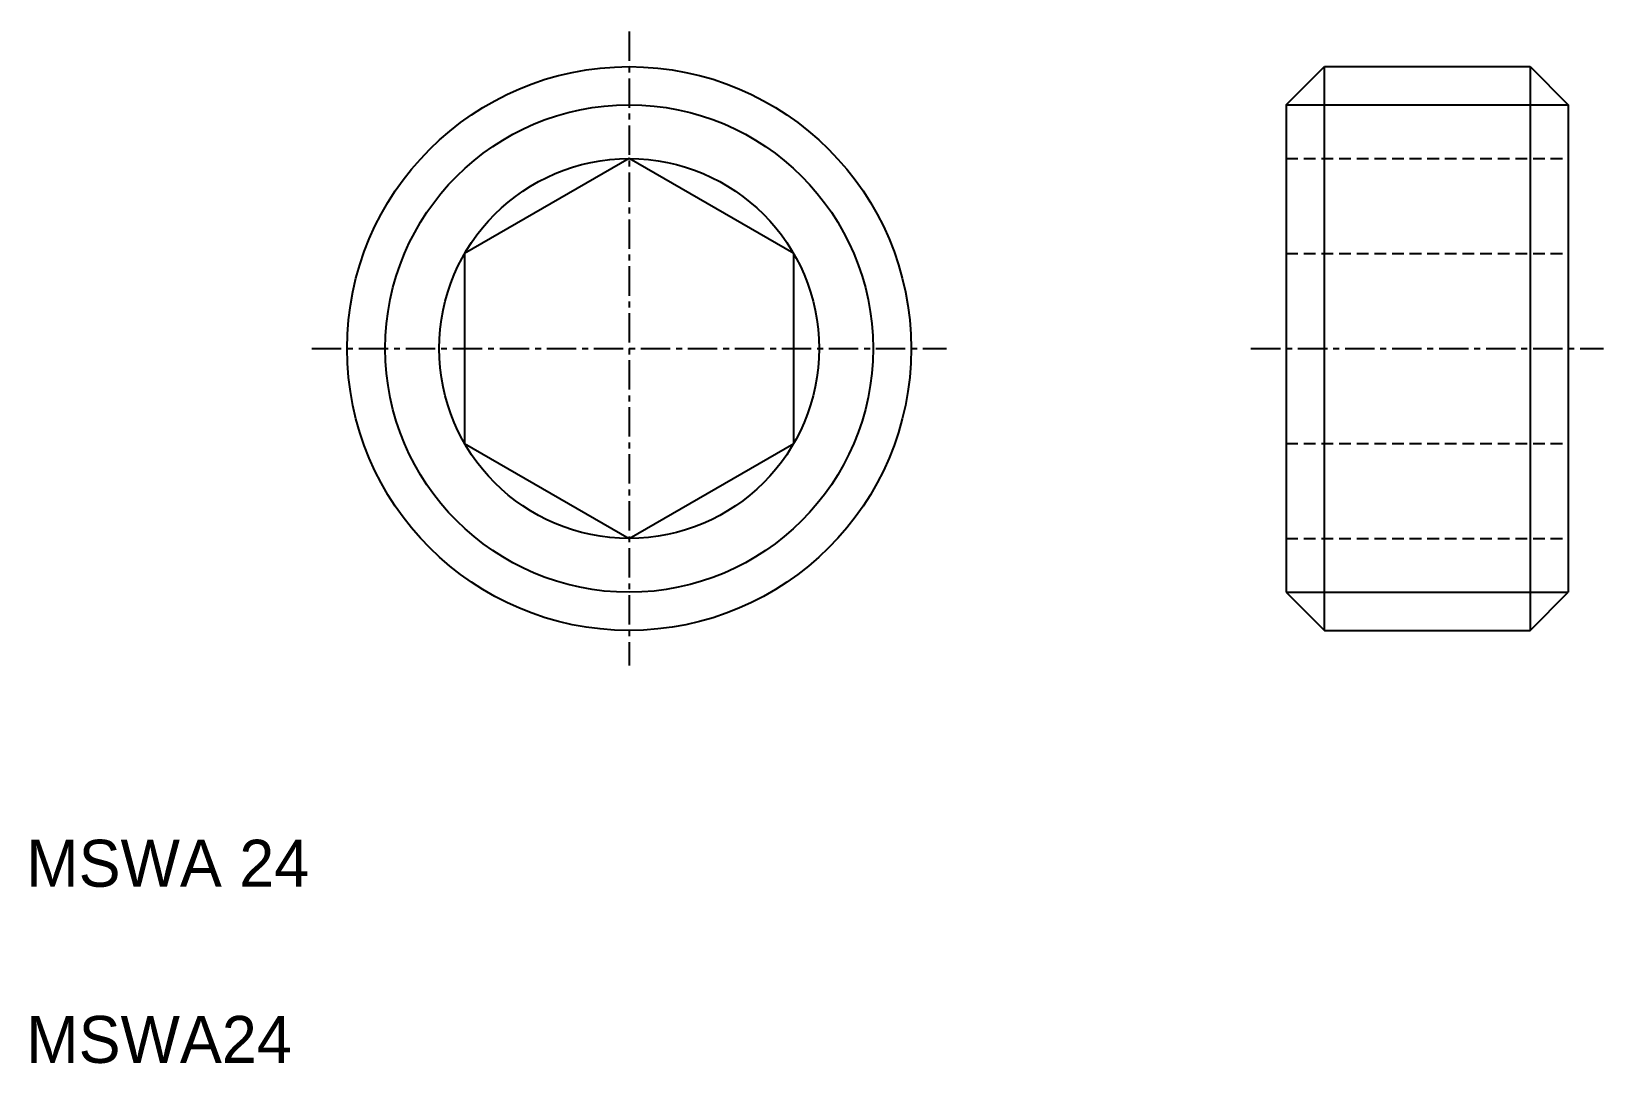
# Model space of a CAD drawing. Extents: x 5.2 to 72.1, y 5 to 48.9.
import ezdxf

# ---------------------------------------------------------------- set-up
doc = ezdxf.new("R2010")
doc.units = 0
doc.linetypes.add('CENTER', pattern=[2, 1.25, -0.25, 0.25, -0.25])
doc.linetypes.add('DASHED', pattern=[0.75, 0.5, -0.25])
doc.layers.get('0').update_dxf_attribs({"linetype": 'CONTINUOUS'})
doc.layers.add('CENTER', color=1, linetype='CENTER')

msp = doc.modelspace()

# ---------------------------------------------------------------- linework, layer by layer
at = {"color": 7, "linetype": 'CONTINUOUS'}
for p, q in [((58.606, 45.788), (60.23, 47.412)), ((60.23, 23.412), (60.23, 47.412)), ((60.23, 47.412), (68.982, 47.412)), ((68.982, 47.412), (68.982, 23.412)), ((68.982, 47.412), (70.606, 45.788)), ((58.606, 45.788), (58.606, 25.036)), ((70.606, 45.788), (70.606, 25.036)), ((30.649, 43.495), (23.649, 39.453)), ((37.649, 39.453), (30.649, 43.495)), ((23.649, 39.453), (23.649, 31.37)), ((37.649, 31.37), (37.649, 39.453)), ((23.649, 31.37), (30.649, 27.329)), ((30.649, 27.329), (37.649, 31.37)), ((58.606, 25.036), (60.23, 23.412)), ((68.982, 23.412), (70.606, 25.036)), ((60.23, 23.412), (68.982, 23.412))]:
    msp.add_line(p, q, dxfattribs=at)
at = {"color": 3, "linetype": 'CONTINUOUS'}
for p, q in [((58.606, 45.788), (70.606, 45.788)), ((58.606, 25.036), (70.606, 25.036))]:
    msp.add_line(p, q, dxfattribs=at)
at = {"color": 3, "linetype": 'DASHED'}
for p, q in [((58.606, 43.495), (70.606, 43.495)), ((58.606, 39.453), (70.606, 39.453)), ((58.606, 31.37), (70.606, 31.37)), ((58.606, 27.329), (70.606, 27.329))]:
    msp.add_line(p, q, dxfattribs=at)
at = {"color": 7, "linetype": 'CONTINUOUS'}
for radius in [12, 8.083]:
    msp.add_circle((30.649, 35.412), radius, dxfattribs=at)
at = {"color": 3, "linetype": 'CONTINUOUS'}
msp.add_circle((30.649, 35.412), 10.376, dxfattribs=at)
at = {"layer": 'CENTER', "color": 1, "linetype": 'CENTER'}
for p, q in [((30.649, 48.912), (30.649, 21.912)), ((17.149, 35.412), (44.149, 35.412)), ((57.106, 35.412), (72.106, 35.412))]:
    msp.add_line(p, q, dxfattribs=at)

# ---------------------------------------------------------------- texts
at = {"color": 7, "linetype": 'CONTINUOUS'}
for s, p in [('MSWA 24', (5, 12.5)), ('MSWA24', (5, 5))]:
    msp.add_text(s, height=2, dxfattribs=at).set_placement(p)

doc.saveas('drawing.dxf')
